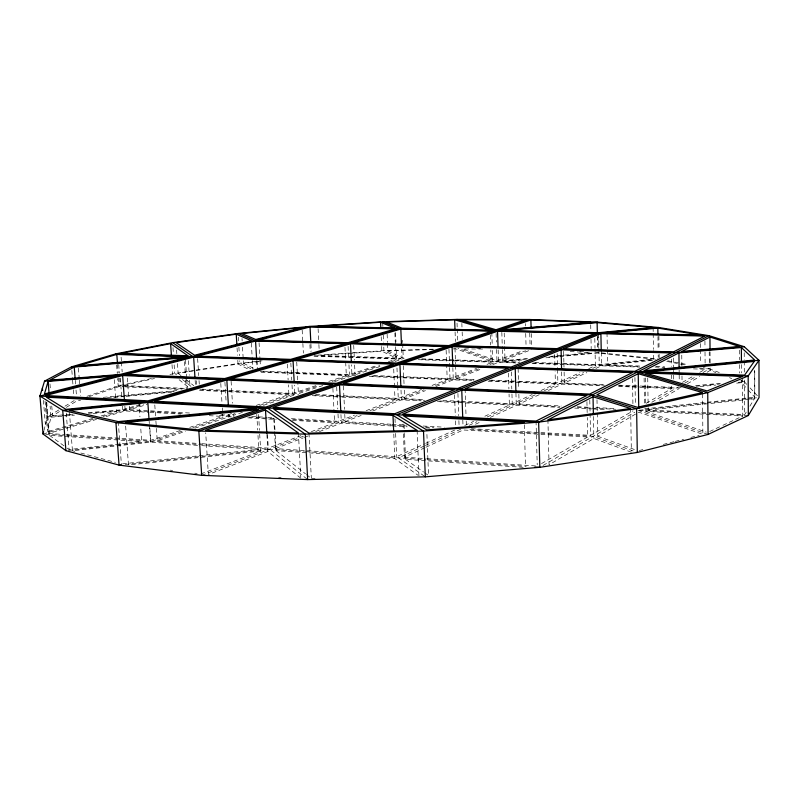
<?xml version="1.0" encoding="UTF-8"?>
<svg xmlns="http://www.w3.org/2000/svg" width="799" height="799" viewBox="0 0 799 799"><rect width="100%" height="100%" fill="white"/><g stroke="black" fill="none" stroke-linecap="round" stroke-linejoin="round"><path stroke-width="0.6" stroke-dasharray="4 3" d="M92.764 418.406L47.511 431.64L50.996 417.208L50.097 406.092M43.935 430.571L47.421 416.898L46.222 402.107M648.159 407.58L648.189 410.047L744.738 414.571L747.305 410.366M749.871 406.172L754.366 398.821L754.286 370.157M51.755 405.992L52.544 415.83L61.004 410.626M66.297 407.38L76.874 400.878L80.559 400.549M58.746 409.987L47.421 416.898L74.776 414.501M64.919 406.222L74.187 400.569M631.36 452.214L593.887 438.491L549.063 464.728L547.914 419.855M597.262 413.093L597.722 436.244L638.81 412.194L702.88 434.356L702.521 392.579M659.315 400.189L679.33 388.474M687.31 383.81L699.784 376.499M707.075 372.244L710.191 370.416L715.864 372.554M543.04 465.457L634.766 412.184M651.794 402.287L678.401 386.836M684.803 383.121L696.548 376.299M702.95 372.584L709.352 368.858L719.849 372.733M541.542 463.58L587.684 436.983L587.275 417.468M540.913 432.579L590.531 435.345L633.028 410.846M646.111 403.305L671.729 388.534L671.699 386.087M682.446 382.361L692.184 376.748M699.744 372.384L705.157 369.268L691.584 368.818M709.682 431.49L721.807 425.817M722.915 425.308L742.76 416.029L742.611 377.667M403.455 433.817L404.424 457.198L424.758 447.77M425.887 447.25L463.15 429.972L587.684 436.983M475.535 424.229L481.198 421.602M490.256 417.408L516.294 405.333L559.759 407.38M518.851 394.217L519.13 404.014L539.405 394.616M548.414 390.441L561.917 384.179L602.636 385.797M564.114 372.034L564.374 383.041L586.895 372.604M595.894 368.419L601.527 365.812L639.769 367.091M424.249 445.992L398.541 457.847L425.318 476.843M425.368 445.482L461.143 428.993M469.053 425.348L476.963 421.702M487.14 417.008L536.519 394.247M544.309 390.661L583.669 372.524M592.718 368.349L599.51 365.213L655.53 359.47M274.476 431.63L275.425 448.599L396.614 456.678L424.529 443.884M425.647 443.375L455.8 429.552M464.728 425.468L473.657 421.373M484.823 416.259L509.382 405.003L509.053 393.957M461.532 401.318L512.239 403.695L532.164 394.566M541.013 390.511L555.395 383.919L555.095 371.675M490.836 380.144L557.872 382.781L579.924 372.684M588.743 368.639L595.355 365.602L595.035 349.562M300.824 478.202L267.865 451.525L208.359 474.516L205.703 432.758M275.425 448.599L303.191 437.872M304.349 437.423L308.973 435.635M319.38 431.61L341.363 423.11L391.12 425.917M344.759 414.301L345.108 421.662L361.198 415.45M372.684 411.006L401.418 399.899L421.273 400.838M404.284 390.122L404.634 398.661L425.487 390.601M435.904 386.576L453.283 379.865L471.959 380.604M455.6 365.323L456.079 378.776L482.466 368.579M492.783 364.594L498.526 362.376L515.904 362.956M502.351 349.632L502.691 360.758L531.695 349.553M201.698 475.345L304.169 435.924M315.685 431.5L357.153 415.55M369.847 410.666L424.009 389.832M435.525 385.398L479.47 368.499M489.907 364.484L525.592 350.761M200.859 473.937L260.684 451.036L259.555 431.53M201.668 443.685L268.284 448.119L300.853 435.655M311.33 431.64L334.591 422.731L334.112 412.883M291.335 418.676L338.367 421.293L354.546 415.09M366.112 410.666L395.016 399.6L394.546 388.604M315.665 394.496L398.252 398.361L421.562 389.433M432.049 385.418L447.21 379.615L446.671 364.913M399.47 376.559L450.017 378.546L476.584 368.369M486.971 364.394L492.753 362.187L492.284 347.285M482.636 349.043L462.741 348.883L496.948 360.579L522.776 350.691M88.959 396.684L119.161 386.566L124.135 386.806M86.921 396.324L118.172 385.897L151.96 378.396M156.404 428.374L157.253 440.718L185.518 431.31M194.936 428.164L229.073 416.798L231.56 416.938M242.477 412.324L233.168 415.43L233.018 412.993M263.44 405.343L294.871 394.876L294.352 385.088M322.876 385.537L298.407 393.697L297.757 381.513M334.521 381.662L351.999 375.84L351.48 364.743M356.254 374.421L382.102 365.812M395.016 361.508L402.067 359.16L401.567 347.106M182.152 431.15L151.58 441.298L68.364 450.406M192.729 427.645L235.036 413.602M259.665 405.423L319.28 385.637M332.084 381.393L379.785 365.562M391.41 361.697L400.718 358.611L383.929 350.661L317.832 355.126M66.047 434.636L150.701 440.289L180.254 430.511M189.713 427.385L222.821 416.439L222.671 413.992M231.61 413.532L226.936 415.081L219.535 414.671M256.169 405.413L288.918 394.586L288.389 384.828M229.303 390.461L292.474 393.418L315.885 385.677M328.769 381.413L346.327 375.61L345.737 363.305M295.201 372.454L349.433 374.591L376.579 365.612M388.384 361.707L396.654 358.981L396.144 346.946M46.142 402.886L48.619 433.477L96.489 419.395M106.067 416.579L125.213 410.946L148.684 412.274M129.328 406.012L129.588 409.657L147.316 404.444M43.056 434.027L93.363 419.275M102.951 416.459L143.6 404.544M101.103 415.979L116.584 411.445L116.314 407.79M88.18 412.713L122.587 409.697L140.294 404.524M639.24 450.506L642.845 449.587M663.25 444.414L674.056 441.667M675.265 441.368L683.664 439.23M690.865 437.403L699.275 435.275M169.917 374.411L194.986 370.197M124.354 385.228L154.557 378.506M177.488 363.525L178.137 373.363L238.022 364.024L248.709 369.428M196.194 370.007L239.86 363.215L262.162 360.808M67.146 448.109L69.114 449.517L141.693 441.587L140.644 426.766M69.383 411.635L72.449 450.756L150.621 442.197L200.359 445.542M243.325 360.798L243.465 363.285L261.862 361.308M122.607 463.829L258.796 449.477L257.957 434.926M644.573 408.828L754.815 397.203L754.745 369.937M125.223 464.459L269.643 449.208L307.665 479.59M639.2 410.197L705.926 403.145M707.155 403.016L746.695 398.841M747.934 398.711L756.583 397.802M260.684 451.036L128.479 465.018L125.393 422.491M648.189 410.047L749.432 399.34M750.661 399.21L754.366 398.821M534.801 362.546L599.24 364.674L653.562 359.121L653.442 350.621M607.34 350.152L607.62 364.953L654.551 360.139M103.171 397.363L178.886 390.421M502.691 360.758L528.529 358.401M550.681 356.364L591.28 352.649M107.446 397.522L175.201 391.31M526.541 359.081L496.868 361.807L457.917 348.414M548.793 357.043L558.681 356.134M559.919 356.024L598.251 352.509L657.967 358.971M113.758 397.493L124.824 396.484M126.052 396.364L171.535 392.189M504.608 346.666L505.058 361.567L524.823 359.75M545.837 357.822L597.732 353.058L653.562 359.121M695.579 385.607L722.526 383.111M681.217 387.615L676.274 388.074L637.892 386.556M696.069 386.237L719.589 384.059M738.146 382.341L744.338 381.762L746.795 384.399M700.054 386.556L715.904 385.078M736.638 383.16L741.512 382.701L747.335 389.053M52.544 415.83L72.21 414.102M88.449 413.303L124.514 410.137L149.153 411.525M50.996 417.208L74.507 415.14M93.074 413.512L116.584 411.445M395.465 346.736L395.934 357.962L381.822 351.22L319.44 355.435L349.053 356.414M387.535 343.72L387.845 350.951L433.477 349.523M453.213 348.903L455.68 348.833L491.155 361.108L490.806 349.982M433.258 349.163L383.929 350.661L383.78 347.046M306.456 474.596L311.35 478.461L315.066 478.371M476.613 348.564L482.836 348.614M350.282 356.454L395.934 357.962M387.845 350.951L403.265 358.202L406.981 358.322M421.832 358.811L491.155 361.108M505.058 361.567L519.929 362.057M607.62 364.953L641.078 366.052M655.949 366.551L664.628 366.831M314.187 355.745L400.718 358.611M421.672 359.31L453.722 360.369M454.951 360.419L519.13 362.546M532.733 362.996L562.416 363.984M563.645 364.024L639.01 366.521M655.05 367.061L664.928 367.38M699.475 368.529L709.352 368.858L703.23 367.67M314.007 356.214L396.654 358.981M418.217 359.7L492.753 362.187M532.044 363.495L595.355 365.602M263.151 371.195L293.962 372.404M373.582 375.54L398.242 376.509M456.079 378.776L474.696 379.515M564.374 383.041L604.164 384.599M619.085 385.188L673.807 387.345M260.094 371.625L294.851 373.003M296.089 373.053L355.695 375.41M371.895 376.049L398.062 377.078M403.046 377.278L474.037 380.084M488.968 380.674L516.344 381.752M517.592 381.802L604.463 385.238M618.076 385.777L636.653 386.506M261.053 372.224L346.327 375.61M369.308 376.529L401.458 377.797M402.696 377.847L447.21 379.615M488.149 381.243L555.395 383.919M618.676 386.426L671.729 388.534M278.631 477.313L281.098 477.412M124.384 385.557L186.437 388.454M202.057 389.183L228.065 390.401M404.634 398.661L424.429 399.59M442.976 400.459L460.294 401.268M519.13 404.014L561.198 405.982M577.287 406.731L590.9 407.37M595.844 407.6L615.639 408.529M182.532 388.913L118.172 385.897L117.633 378.496M199.85 389.732L298.606 394.376M314.656 395.125L338.107 396.234M339.345 396.284L424.708 400.299M439.63 400.998L560.029 406.661M577.347 407.47L590.96 408.119M592.199 408.169L615.699 409.278M639.21 410.386L747.065 415.45M125.373 386.866L181.353 389.512M199.5 390.361L228.065 391.72M229.313 391.77L288.918 394.586M312.179 395.685L340.614 397.033M341.852 397.093L395.016 399.6M437.403 401.607L509.382 405.003M574.661 408.089L592.049 408.908M593.287 408.968L606.95 409.617M645.792 408.968L645.832 411.455L742.76 416.029M579.684 351.55L585.877 351.87M570.176 351.55L588.793 352.519M129.588 409.657L191.201 413.093M251.725 416.469L266.576 417.288M267.815 417.358L274.007 417.707M345.108 421.662L390.971 424.219M392.209 424.289L404.614 424.978M423.2 426.017L444.274 427.195M471.44 428.703L539.665 432.509M150.382 411.585L183.65 413.453M219.375 415.45L234.217 416.279M249.128 417.118L275.226 418.576M292.624 419.555L406.691 425.947M425.258 426.986L433.917 427.465M469.862 429.482L539.575 433.388M540.823 433.458L593.108 436.384L637.302 452.454M149.922 412.334L180.814 414.082M209.228 415.68L222.821 416.439M247.69 417.837L276.244 419.445M292.384 420.354L334.591 422.731M392.359 425.987L407.29 426.826M425.947 427.874L432.169 428.224M48.619 433.477L64.799 434.556M157.253 440.718L200.429 443.595M404.424 457.198L425.527 458.606M426.766 458.686L537.248 466.057M45.523 434.187L65.248 435.515M66.487 435.595L197.563 444.374M198.801 444.464L304.339 451.535M305.588 451.615L425.807 459.675M427.046 459.755L526.211 466.406M46.751 402.107L49.448 435.375L141.693 441.587M201.598 445.632L258.796 449.477M275.216 434.786L276.104 450.646L394.836 458.646L417.937 475.225M404.444 433.348L405.532 459.365L525.512 467.455M170.187 470.152L172.644 470.461M194.726 473.178L197.183 473.477M667.744 360.768L687.33 364.574M666.726 361.408L686.061 365.183M72.449 450.756L74.836 451.405M80.809 453.013L115.406 462.351M645.832 411.455L706.316 432.119M637.972 410.326L708.074 434.426M597.722 436.244L635.734 449.977M740.843 380.474L744.338 381.762L744.328 379.345M729.477 377.677L731.744 378.536M243.465 363.285L254.282 368.659M250.866 368.729L239.86 363.215L239.71 360.729M405.532 459.365L423.53 471.999M424.529 472.698L428.534 475.505L426.846 432.379M49.448 435.375L66.167 447.4M178.137 373.363L181.073 375.68M185.967 379.535L193.797 385.717M276.104 450.646L305.478 473.827M176.629 374.891L174.701 373.353L174.052 363.525M182.402 379.505L191.061 386.426M179.116 379.695L190.162 388.634M750.061 387.905L757.412 395.785M748.164 389.952L754.815 397.203M49.977 383.88L50.467 390.022M45.044 401.238L47.511 431.64M43.406 400.299L45.403 424.818M66.237 413.013L69.114 449.517M78.422 368.179L79.261 378.986M79.351 380.194L79.63 383.79M80 388.594L80.559 395.805M75.276 380.364L75.555 383.979M76.025 390.022L76.494 396.054M71.84 370.446L72.499 378.876M72.589 380.084L72.969 384.908M73.338 389.722L73.808 395.755M124.864 406.062L125.213 410.946M121.098 357.163L121.368 360.858M121.458 362.087L122.167 371.944M120.289 378.117L121.698 397.552M122.317 406.052L122.587 409.697M118.731 364.504L119.351 373.123M119.71 378.047L120.25 385.428M117.533 364.314L118.162 372.973M118.532 377.917L119.161 386.566M116.644 364.933L117.273 373.562M118.272 421.612L121.368 463.969M114.257 379.685L115.605 398.012M138.896 402.057L139.945 416.878M127.321 378.047L128.799 398.721M154.786 404.913L155.555 416.029M155.895 420.963L156.324 427.135M149.842 427.964L150.701 440.289M149.143 421.123L149.323 423.6M149.403 424.838L150.621 442.197M185.518 360.089L186.716 378.466M186.796 379.695L187.435 389.493M184.499 361.677L185.378 375.101M185.698 379.984L186.337 389.742M176.599 350.002L176.839 353.687M172.983 347.555L173.393 353.697M172.015 364.614L172.674 374.481M197.633 358.571L198.721 375.65M199.031 380.534L199.271 384.189M196.264 380.743L196.504 384.389M195.146 380.394L195.465 385.288M188.344 360.669L189.293 375.26M189.603 380.124L190.002 386.197M231.101 381.253L232.429 403.225M228.923 414.341L229.073 416.798M224.918 382.202L226.187 402.906M220.784 383.42L221.992 402.986M222.292 407.88L222.591 412.773M242.007 338.476L242.157 340.963M242.516 347.166L243.246 359.56M238.322 337.198L238.541 340.913M238.901 347.106L239.42 355.775M237.053 347.865L237.503 355.325M237.792 360.299L238.022 364.024M259.056 342.671L259.975 358.741M260.045 359.969L260.404 366.152M256.958 360.419L257.528 370.267M256.709 360.918L257.068 367.121M258.576 414.461L259.485 430.311M256.769 414.311L257.678 430.082M251.335 343.141L252.274 359.22M252.344 360.459L252.844 369.118M274.327 418.926L274.946 429.902M273.727 418.296L274.407 430.411M267.505 434.416L268.284 448.119M266.896 434.406L267.865 451.525M290.836 363.016L291.755 380.044M292.015 384.908L292.474 393.418M287.27 364.074L288.129 379.944M308.993 433.148L311.35 478.461M302.162 330.007L302.791 342.192M302.861 343.41L303.37 353.158M296.729 362.017L297.697 380.294M298.417 432.978L300.764 476.973M318.092 328.709L318.831 343.29M318.891 344.499L319.141 349.363M310.921 343.969L311.29 351.27M309.912 344.699L310.292 351.979M336.689 386.986L337.767 409.038M338.007 413.942L338.367 421.293M332.893 388.274L334.052 411.655M348.094 346.396L348.734 359.88M348.963 364.783L349.433 374.591M344.978 347.315L345.687 362.077M343.4 386.047L344.519 409.388M340.943 414.481L341.363 423.11M353.707 345.328L354.396 360.069M354.626 364.983L355.086 374.811M381.193 336.749L381.562 345.188M381.612 346.396L381.822 351.22M395.535 332.514L395.944 342.142M396.973 367.93L397.692 384.968M397.742 386.187L398.252 398.361M394.886 333.023L395.405 345.488M393.717 369.048L394.496 387.375M394.996 418.626L395.305 425.997M395.625 433.358L396.614 456.678M393.777 433.957L394.836 458.646M387.116 334.072L387.485 342.511M382.731 322.976L382.891 326.591M383.25 335.011L383.57 342.232M402.516 340.204L402.616 342.601M402.666 343.8L403.265 358.202M403.275 365.722L404.034 384.019M404.084 424.678L404.394 432.109M403.046 423.969L403.245 428.893M401.008 390.102L401.418 399.899M417.108 430.341L418.936 475.944M457.028 323.036L457.198 327.87M457.238 329.078L457.667 341.163M457.927 393.408L458.716 415.66M458.886 420.604L459.065 425.547M455.08 331.885L455.42 341.563M454.991 348.184L455.55 364.094M454.551 394.786L455.31 415.899M455.49 420.863L455.71 427.075M452.843 367.58L453.283 379.865M448.958 349.233L449.577 366.332M449.617 367.55L450.017 378.546M446.132 350.202L446.621 363.685M465.098 388.773L466.047 416.039M466.216 420.993L466.386 425.947M461.862 323.425L461.982 327.061M462.152 331.915L462.401 339.185M462.801 420.014L462.981 424.988M501.832 332.324L502.321 348.404M498.137 349.932L498.526 362.376M496.109 333.423L496.379 342.062M496.608 349.473L496.948 360.579M491.814 332.384L492.244 346.037M490.336 335.161L490.646 345.038M518.112 368.499L518.711 389.323M515.934 393.028L516.294 405.333M511.3 371.925L511.809 389.033M511.949 393.917L512.239 403.695M508.424 373.103L508.903 389.053M504.199 333.013L504.569 345.428M536.039 421.073L537.218 464.838M531.255 333.533L531.625 347.096M529.747 333.013L530.117 346.526M525.432 323.555L525.492 326.022M525.702 333.403L526.082 346.936M524.304 424.788L525.472 466.236M563.625 351.26L563.994 367.15M561.627 371.905L561.917 384.179M557.163 353.508L557.512 368.149M557.542 369.368L557.872 382.781M554.676 354.526L554.975 366.771M594.806 338.456L595.005 348.334M593.437 416.419L593.887 438.491M590.701 324.744L590.831 330.806M591 339.305L591.2 349.013M589.792 400.139L590.052 412.284M590.071 413.492L590.531 435.345M586.935 401.607L587.165 412.584M607.01 332.883L607.32 348.913M601.257 352.209L601.527 365.812M598.631 333.922L598.92 348.684M598.95 349.912L599.24 364.674M597.932 336.719L598.181 348.863M597.392 336.009L597.632 348.184M596.993 399.69L597.233 411.875M634.935 377.488L635.365 404.534M632.508 378.736L632.928 404.674M630.641 408.499L631.34 450.996M653.123 327.56L653.192 332.414M653.202 333.632L653.422 349.403M647.729 377.957L648.139 406.351M645.332 377.967L645.722 404.014M644.114 378.107L644.493 403.914M658.875 336.019L659.055 349.383M659.115 354.237L659.185 359.101M657.957 336.609L658.136 350.012M658.196 354.886L658.226 357.323M681.767 355.116L681.877 366.102M681.986 375.87L682.046 381.972M679.13 370.067L679.17 373.752M679.18 374.971L679.25 381.113M673.457 358.032L673.587 369.018M673.607 370.247L673.647 373.912M673.657 375.131L673.717 380.014M671.38 359.101L671.47 366.461M671.569 375.051L671.609 378.726M700.353 343.57L700.403 348.464M700.413 349.682L700.523 363.136M710.051 351.87L710.131 362.996M710.171 367.94L710.191 370.416M709.222 351.66L709.302 362.716M704.928 340.993L704.978 347.136M705.018 352.059L705.108 363.126M744.608 380.074L744.738 414.571M744.229 352.729L744.259 359.989M744.259 361.198L744.298 372.084M741.432 364.504L741.472 372.993M741.502 380.274L741.512 382.701M739.544 350.122L739.584 359.78M739.604 364.614L739.644 373.073"/><path stroke-width="1.2" d="M43.056 434.027L39.95 396.044L44.524 381.143L71.56 366.831L115.835 353.837L172.654 342.641L238.092 333.483L308.973 326.491L382.681 321.777L456.898 319.41L529.377 319.49L597.642 322.147L658.766 327.51L709.103 335.69L744.209 346.686L758.97 360.289L759.05 397.542L748.313 415.51L708.074 434.426L637.302 452.454L539.844 467.315L425.318 476.843L307.665 479.59L201.698 475.345L119.051 465.108L65.918 450.676L43.056 434.027L43.635 431.72M48.1 381.393L44.444 393.947L113.987 376.029L48.1 381.393L49.099 393.747M74.247 367.081L49.678 380.184L120.03 374.471L185.358 357.632L74.247 367.081L75.086 377.947M593.028 396.793L547.914 419.855L630.641 408.499L593.028 396.793L593.377 413.962M638.221 373.692L596.893 394.816L637.352 407.25L702.521 392.579L638.221 373.692L638.761 408.469M678.94 352.878L644.004 370.736L754.715 360.019L741.362 347.515L678.94 352.878L679.1 367.61M709.941 337.028L681.727 351.45L739.524 346.496L709.941 337.028L710.031 349.393M39.95 396.044L538.646 422.162L709.103 335.69L308.973 326.491L39.95 396.044L62.721 410.376L115.925 422.621L198.841 431.061L305.278 434.147L423.51 431.09L538.646 422.162L636.613 408.679L707.744 392.619L748.174 375.949L758.97 360.289L637.372 372.074L707.744 392.619L708.074 434.426M461.762 390.132L402.626 414.132L536.039 421.073L586.806 395.515L461.762 390.132L462.721 417.517M515.225 368.439L465.098 388.773L589.672 394.077L632.409 372.554L515.225 368.439L515.864 390.571M561.098 349.812L518.072 367.28L634.835 371.335L671.31 352.978L561.098 349.812L561.567 369.448M600.898 333.662L563.565 348.813L673.387 351.93L704.888 336.069L600.898 333.662L601.238 350.971M265.498 409.967L205.553 430.301L298.417 432.978L265.498 409.967L266.826 433.188M339.505 384.868L273.118 407.39L394.786 413.722L454.381 389.812L339.505 384.868L340.764 410.776M399.939 364.384L343.28 383.59L457.747 388.464L508.284 368.189L399.939 364.384L400.858 386.426M452.094 346.696L403.175 363.285L511.16 367.041L554.556 349.632L452.094 346.696L452.753 365.123M497.557 331.275L454.901 345.737L557.043 348.634L594.706 333.523L497.557 331.275L498.057 347.445M530.886 319.97L501.752 329.857L590.651 322.317L530.886 319.97L531.125 328.599M529.377 319.49L198.841 431.061L201.698 475.345M116.814 354.426L78.232 365.782L184.179 356.793L116.814 354.426L117.443 363.076M226.836 380.024L154.527 401.208L265.947 407.011L332.714 384.579L226.836 380.024L228.404 405.762M293.043 360.619L230.951 378.816L336.509 383.31L393.507 364.154L293.043 360.619L294.152 381.413M350.491 343.78L296.599 359.58L396.763 363.056L445.992 346.516L350.491 343.78L351.3 361.048M400.818 329.038L353.587 342.871L448.828 345.567L491.775 331.136L400.818 329.038L401.468 344.699M122.647 375.54L45.543 395.535L147.955 400.868L220.564 379.755L122.647 375.54L124.414 399.959M193.648 357.123L127.051 374.401L224.699 378.546L287.071 360.409L193.648 357.123L194.986 377.947M255.57 341.063L197.473 356.134L290.646 359.37L344.798 343.62L255.57 341.063L256.569 358.431M310.042 326.941L258.916 340.194L347.925 342.711L395.385 328.908L310.042 326.941L310.851 342.751M170.616 343.63L120.829 353.468L188.025 355.805L170.616 343.63L171.435 355.974M236.244 334.192L176.11 342.631L194.626 355.245L251.196 340.674L236.244 334.192L236.904 345.378M121.518 464.848L119.051 465.108L115.925 422.621L267.305 407.949L305.278 434.147L307.665 479.59M147.845 402.526L69.283 410.416L118.272 421.612L256.409 408.249L147.845 402.526L148.974 418.646M658.766 327.51L598.88 333.153L396.713 414.721L423.51 431.09L425.318 476.843M657.837 328.089L607.01 332.883L700.284 335.011L657.837 328.089L657.917 334.182M71.56 366.831L192.789 356.534L172.654 342.641M597.642 322.147L495.899 330.786L456.898 319.41M597.123 322.626L504.119 330.536L598.611 332.694L653.123 327.56L597.123 322.626L597.322 332.364M744.209 346.686L675.864 352.549L254.591 340.554L238.092 333.483M44.524 381.143L121.957 374.841L592.249 394.966L636.613 408.679L637.302 452.454M380.564 322.267L317.972 326.282L394.676 328.029L380.564 322.267L380.823 328.299M454.651 319.78L386.596 322.007L402.017 328.199L490.177 330.217L454.651 319.78L454.991 329.458M115.835 353.837L748.174 375.949L748.313 415.51M392.988 415.44L273.777 409.158L308.993 433.148L417.108 430.341L392.988 415.44L393.677 431.49M534.891 466.986L539.844 467.315L538.646 422.162M382.681 321.777L399.47 328.569L148.824 401.747L62.721 410.376L65.918 450.676M42.407 388.044L42.607 390.491M741.362 347.515L741.422 362.077M754.266 361.428L744.588 375.15L647.639 371.785L754.266 361.428M742.601 376.429L707.145 390.951L645.262 373.013L742.601 376.429M258.287 409.587L198.022 429.832L125.393 422.491L258.287 409.587M525.323 319.87L495.989 329.727L461.732 319.79L525.323 319.87M302.032 327.57L255.76 339.495L241.717 333.523L302.032 327.57M138.896 402.057L65.947 409.358L46.352 397.183L138.896 402.057M524.234 422.351L426.746 429.912L403.725 416.009L524.234 422.351"/></g></svg>
